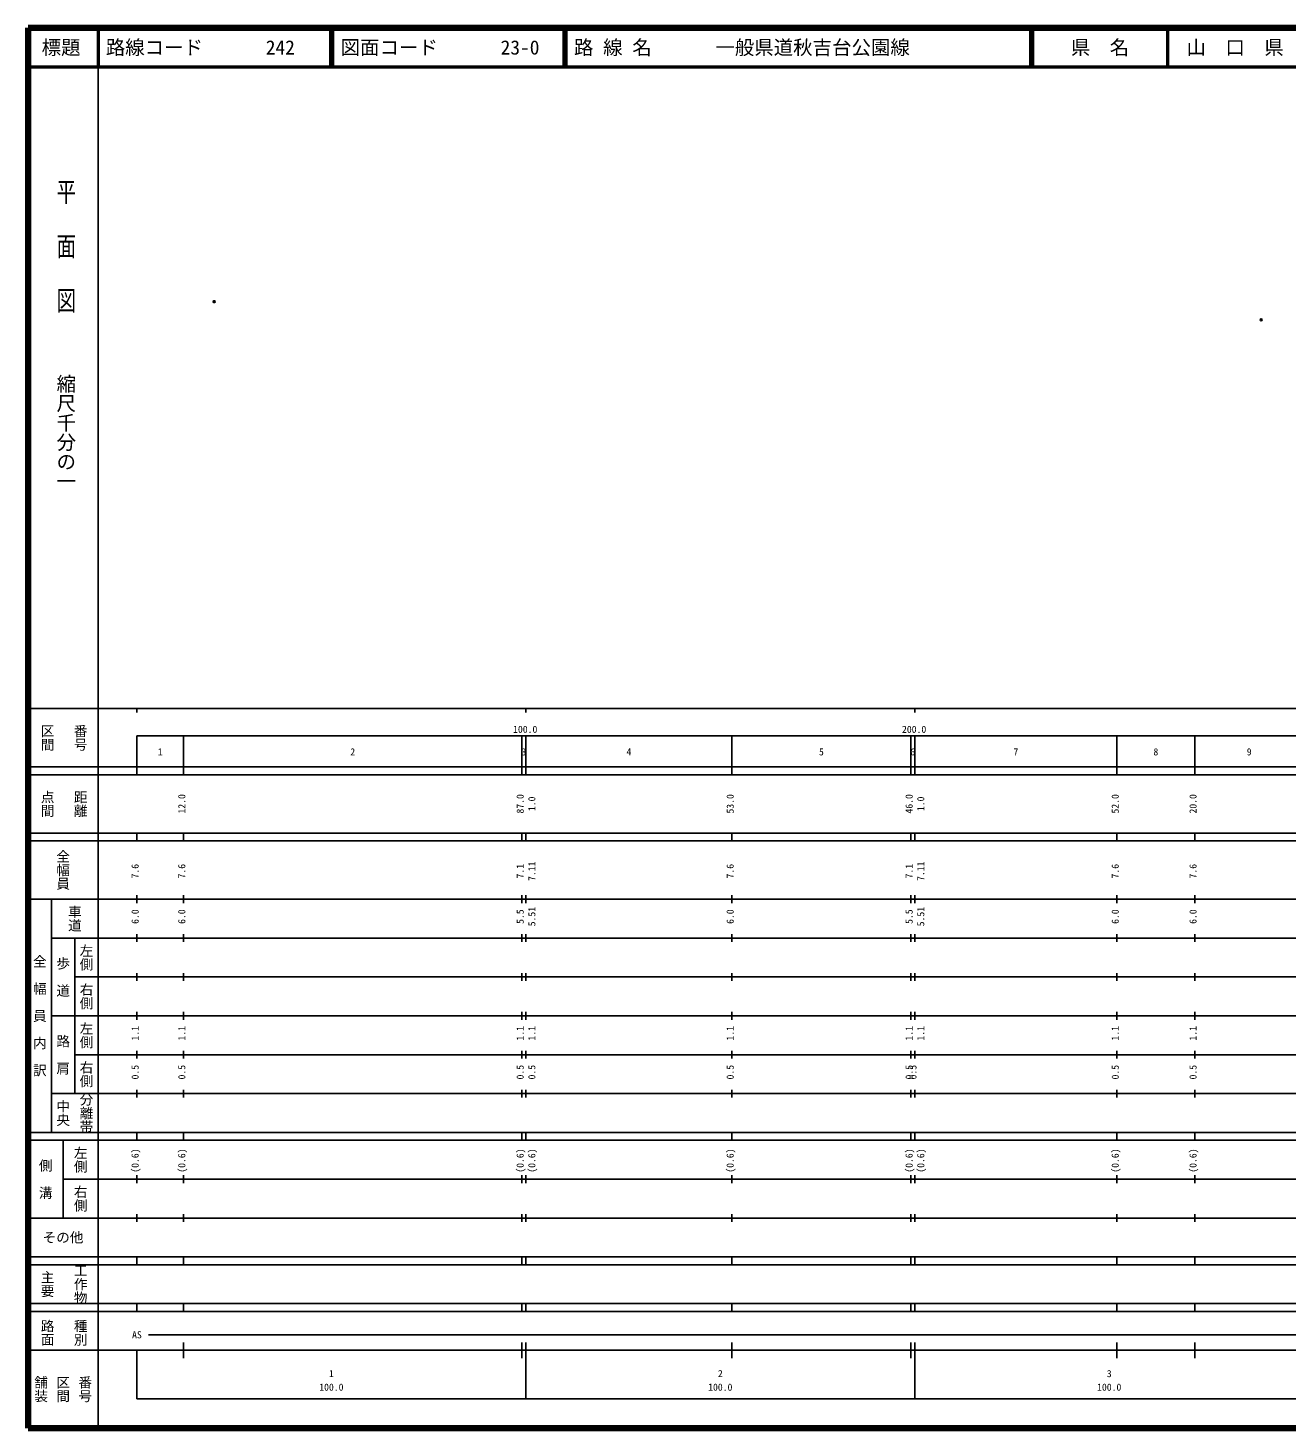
# Model space of a CAD drawing. Units: millimetres on the paper. Extents: x 40 to 680, y 20 to 380.
# Drawn here: x 40 to 363.7, y 20 to 380 of the extents above; entities that cross this region are included whole.
import ezdxf
from ezdxf.enums import TextEntityAlignment as Align

# ---------------------------------------------------------------- set-up
doc = ezdxf.new("R2010")
doc.units = ezdxf.units.MM
doc.header["$PDMODE"] = 32
doc.header["$PDSIZE"] = 0.5
doc.layers.add('M-OTRS', color=6, linetype='Continuous')
doc.layers.add('M-TTL-TXT', color=7, linetype='Continuous')
for name, color, linetype, lineweight in [('M-TTL', 2, 'Continuous', 140), ('M-TTL-BAND', 7, 'Continuous', 25), ('M-TTL-LINE', 7, 'Continuous', 50)]:
    doc.layers.add(name, color=color, linetype=linetype, lineweight=lineweight)
doc.styles.add('@ＭＳ ゴシック', font='')
doc.styles.add('ＭＳ ゴシック', font='')
doc.styles.get('@ＭＳ ゴシック').set_extended_font_data('@MS Gothic')
doc.styles.get('ＭＳ ゴシック').set_extended_font_data('MS Gothic')

msp = doc.modelspace()

# ---------------------------------------------------------------- linework, layer by layer
at = {"layer": 'M-OTRS'}
for p in [(87.862, 309.629), (357.085, 304.978)]:
    msp.add_point(p, dxfattribs=at)
at = {"layer": 'M-TTL'}
for p, q in [((40, 380), (40, 20)), ((680, 380), (40, 380)), ((40, 20), (680, 20))]:
    msp.add_line(p, q, dxfattribs=at)
at = {"layer": 'M-TTL-BAND'}
for p, q in [((58, 370), (58, 20)), ((40, 205), (579, 205)), ((68, 205), (68, 204)), ((168, 205), (168, 204)), ((268, 205), (268, 204)), ((68, 198), (579, 198)), ((68, 198), (68, 188)), ((80, 188), (80, 198)), ((167, 188), (167, 198)), ((168, 188), (168, 198)), ((221, 188), (221, 198)), ((267, 188), (267, 198)), ((268, 188), (268, 198)), ((320, 188), (320, 198)), ((340, 188), (340, 198)), ((40, 190), (579, 190)), ((40, 188), (579, 188)), ((40, 173), (579, 173)), ((68, 171), (68, 173)), ((80, 171), (80, 173)), ((167, 171), (167, 173)), ((168, 171), (168, 173)), ((221, 171), (221, 173)), ((267, 171), (267, 173)), ((268, 171), (268, 173)), ((320, 171), (320, 173)), ((340, 171), (340, 173)), ((40, 171), (579, 171)), ((40, 156), (579, 156)), ((46, 96), (46, 156)), ((68, 155), (68, 157)), ((80, 155), (80, 157)), ((167, 155), (167, 157)), ((168, 155), (168, 157)), ((221, 155), (221, 157)), ((267, 155), (267, 157)), ((268, 155), (268, 157)), ((320, 155), (320, 157)), ((340, 155), (340, 157)), ((46, 146), (579, 146)), ((52, 146), (52, 106)), ((68, 145), (68, 147)), ((80, 145), (80, 147)), ((167, 145), (167, 147)), ((168, 145), (168, 147)), ((221, 145), (221, 147)), ((267, 145), (267, 147)), ((268, 145), (268, 147)), ((320, 145), (320, 147)), ((340, 145), (340, 147)), ((68, 135), (68, 137)), ((80, 135), (80, 137)), ((167, 135), (167, 137)), ((168, 135), (168, 137)), ((221, 135), (221, 137)), ((267, 135), (267, 137)), ((268, 135), (268, 137)), ((320, 135), (320, 137)), ((340, 135), (340, 137)), ((52, 136), (579, 136)), ((46, 126), (579, 126)), ((68, 125), (68, 127)), ((80, 125), (80, 127)), ((167, 125), (167, 127)), ((168, 125), (168, 127)), ((221, 125), (221, 127)), ((267, 125), (267, 127)), ((268, 125), (268, 127)), ((320, 125), (320, 127)), ((340, 125), (340, 127)), ((52, 116), (579, 116)), ((68, 115), (68, 117)), ((80, 115), (80, 117)), ((167, 115), (167, 117)), ((168, 115), (168, 117)), ((221, 115), (221, 117)), ((267, 115), (267, 117)), ((268, 115), (268, 117)), ((320, 115), (320, 117)), ((340, 115), (340, 117)), ((46, 106), (579, 106)), ((68, 105), (68, 107)), ((80, 105), (80, 107)), ((167, 105), (167, 107)), ((168, 105), (168, 107)), ((221, 105), (221, 107)), ((267, 105), (267, 107)), ((268, 105), (268, 107)), ((320, 105), (320, 107)), ((340, 105), (340, 107)), ((40, 96), (579, 96)), ((40, 94), (579, 94)), ((49, 94), (49, 74)), ((68, 94), (68, 96)), ((80, 94), (80, 96)), ((167, 94), (167, 96)), ((168, 94), (168, 96)), ((221, 94), (221, 96)), ((267, 94), (267, 96)), ((268, 94), (268, 96)), ((320, 94), (320, 96)), ((340, 94), (340, 96)), ((49, 84), (579, 84)), ((68, 83), (68, 85)), ((80, 83), (80, 85)), ((167, 83), (167, 85)), ((168, 83), (168, 85)), ((221, 83), (221, 85)), ((267, 83), (267, 85)), ((268, 83), (268, 85)), ((320, 83), (320, 85)), ((340, 83), (340, 85)), ((40, 74), (579, 74)), ((68, 73), (68, 75)), ((80, 73), (80, 75)), ((167, 73), (167, 75)), ((168, 73), (168, 75)), ((221, 73), (221, 75)), ((267, 73), (267, 75)), ((268, 73), (268, 75)), ((320, 73), (320, 75)), ((340, 73), (340, 75)), ((40, 64), (579, 64)), ((40, 62), (579, 62)), ((68, 62), (68, 64)), ((80, 62), (80, 64)), ((167, 62), (167, 64)), ((168, 62), (168, 64)), ((221, 62), (221, 64)), ((267, 62), (267, 64)), ((268, 62), (268, 64)), ((320, 62), (320, 64)), ((340, 62), (340, 64)), ((40, 52), (579, 52)), ((68, 50), (68, 52)), ((80, 50), (80, 52)), ((167, 50), (167, 52)), ((168, 50), (168, 52)), ((221, 50), (221, 52)), ((267, 50), (267, 52)), ((268, 50), (268, 52)), ((320, 50), (320, 52)), ((340, 50), (340, 52)), ((40, 50), (579, 50)), ((71, 44), (565, 44)), ((40, 40), (579, 40)), ((68, 40), (68, 27.5)), ((80, 38), (80, 42)), ((167, 38), (167, 42)), ((168, 27.5), (168, 42)), ((221, 38), (221, 42)), ((267, 38), (267, 42)), ((268, 27.5), (268, 42)), ((320, 38), (320, 42)), ((340, 38), (340, 42)), ((68, 27.5), (579, 27.5))]:
    msp.add_line(p, q, dxfattribs=at)
at = {"layer": 'M-TTL-LINE'}
for p, q in [((58, 380), (58, 370)), ((117.75, 380), (117.75, 370)), ((118.25, 380), (118.25, 370)), ((177.75, 380), (177.75, 370)), ((178.25, 380), (178.25, 370)), ((297.75, 380), (297.75, 370)), ((298.25, 380), (298.25, 370)), ((333, 380), (333, 370)), ((40, 370), (680, 370))]:
    msp.add_line(p, q, dxfattribs=at)

# ---------------------------------------------------------------- texts
at = {"layer": 'M-TTL-BAND', "style": '@ＭＳ ゴシック', "width": 1.4}
msp.add_text('平  面  図', height=3.666, rotation=270, dxfattribs=at).set_placement((49.777, 306.475), align=Align.MIDDLE_RIGHT)
at = {"layer": 'M-TTL-BAND', "style": '@ＭＳ ゴシック'}
msp.add_text('縮尺千分の一', height=3.666, rotation=270, dxfattribs=at).set_placement((49.777, 261.03), align=Align.MIDDLE_RIGHT)
for s, p in [('区間', (45, 197.5)), ('番号', (53.5, 197.5)), ('点間', (45, 180.5)), ('距離', (53.5, 180.5)), ('全幅員', (49, 163.5)), ('車道', (52, 151)), ('左側', (55, 141)), ('全\u3000幅\u3000員\u3000内\u3000訳', (43, 126)), ('歩\u3000道', (49, 136)), ('右側', (55, 131)), ('左側', (55, 121)), ('路\u3000肩', (49, 116)), ('右側', (55, 111)), ('分離帯', (55, 101)), ('中央', (49, 101)), ('左側', (53.5, 89)), ('側\u3000溝', (44.5, 84)), ('右側', (53.5, 79)), ('工作物', (53.5, 57)), ('主要', (45, 57)), ('路面', (45, 44.5)), ('種別', (53.5, 44.5)), ('舗装', (43.333, 30)), ('区間', (49, 30)), ('番号', (54.667, 30))]:
    msp.add_text(s, height=2.566, rotation=270, dxfattribs=at).set_placement(p, align=Align.MIDDLE_CENTER)
at = {"layer": 'M-TTL-BAND', "style": 'ＭＳ ゴシック'}
for s, p in [('100.0', (167.844, 198.195)), ('200.0', (267.844, 198.195)), ('1', (74, 192.405)), ('2', (123.5, 192.405)), ('3', (167.5, 192.405)), ('4', (194.5, 192.405)), ('5', (244, 192.405)), ('6', (267.5, 192.405)), ('7', (294, 192.405)), ('8', (330, 192.405)), ('9', (354, 192.405)), ('AS', (68, 42.5)), ('1', (118, 32.523)), ('2', (218, 32.523)), ('3', (318, 32.523)), ('100.0', (118, 29.033)), ('100.0', (218, 29.033)), ('100.0', (318, 29.033))]:
    msp.add_text(s, height=1.833, dxfattribs=at).set_placement(p, align=Align.BOTTOM_CENTER)
for s, p in [('12.0', (81, 180.5)), ('87.0', (168, 180.5)), ('1.0', (171, 180.5)), ('53.0', (222, 180.5)), ('46.0', (268, 180.5)), ('1.0', (271, 180.5)), ('52.0', (321, 180.5)), ('20.0', (341, 180.5)), ('7.6', (69, 163.174)), ('7.6', (81, 163.174)), ('7.1', (168, 163.174)), ('7.11', (171, 163.174)), ('7.6', (222, 163.174)), ('7.1', (268, 163.174)), ('7.11', (271, 163.174)), ('7.6', (321, 163.174)), ('7.6', (341, 163.174)), ('6.0', (69, 151.5)), ('6.0', (81, 151.5)), ('5.5', (168, 151.5)), ('5.51', (171, 151.5)), ('6.0', (222, 151.5)), ('5.5', (268, 151.5)), ('5.51', (271, 151.5)), ('6.0', (321, 151.5)), ('6.0', (341, 151.5)), ('1.1', (69, 121.5)), ('1.1', (81, 121.5)), ('1.1', (168, 121.5)), ('1.1', (171, 121.5)), ('1.1', (222, 121.5)), ('1.1', (268, 121.5)), ('1.1', (271, 121.5)), ('1.1', (321, 121.5)), ('1.1', (341, 121.5)), ('0.5', (69, 111.5)), ('0.5', (81, 111.5)), ('0.5', (168, 111.5)), ('0.5', (171, 111.5)), ('0.5', (222, 111.5)), ('0.5', (268, 111.5)), ('0.5', (269, 111.5)), ('0.5', (321, 111.5)), ('0.5', (341, 111.5)), ('(0.6)', (69, 88.764)), ('(0.6)', (81, 88.764)), ('(0.6)', (168, 88.764)), ('(0.6)', (171, 88.764)), ('(0.6)', (222, 88.764)), ('(0.6)', (268, 88.764)), ('(0.6)', (271, 88.764)), ('(0.6)', (321, 88.764)), ('(0.6)', (341, 88.764))]:
    msp.add_text(s, height=1.833, rotation=90, dxfattribs=at).set_placement(p, align=Align.BOTTOM_CENTER)
msp.add_text('その他', height=2.566, dxfattribs=at).set_placement((49, 69), align=Align.MIDDLE_CENTER)
at = {"layer": 'M-TTL-TXT', "style": 'ＭＳ ゴシック'}
for s, p in [('標題', (48.5, 375)), ('県\u3000名', (315.625, 375)), ('山\u3000口\u3000県', (350.375, 375))]:
    msp.add_text(s, height=3.666, dxfattribs=at).set_placement(p, align=Align.MIDDLE_CENTER)
for s, p in [('路線コード', (60, 375)), ('242', (101.142, 375)), ('図面コード', (120.38, 375)), ('23-0', (161.521, 375)), ('路 線 名', (180.38, 375)), ('一般県道秋吉台公園線', (216.734, 375))]:
    msp.add_text(s, height=3.666, dxfattribs=at).set_placement(p, align=Align.MIDDLE_LEFT)

doc.saveas('drawing.dxf')
